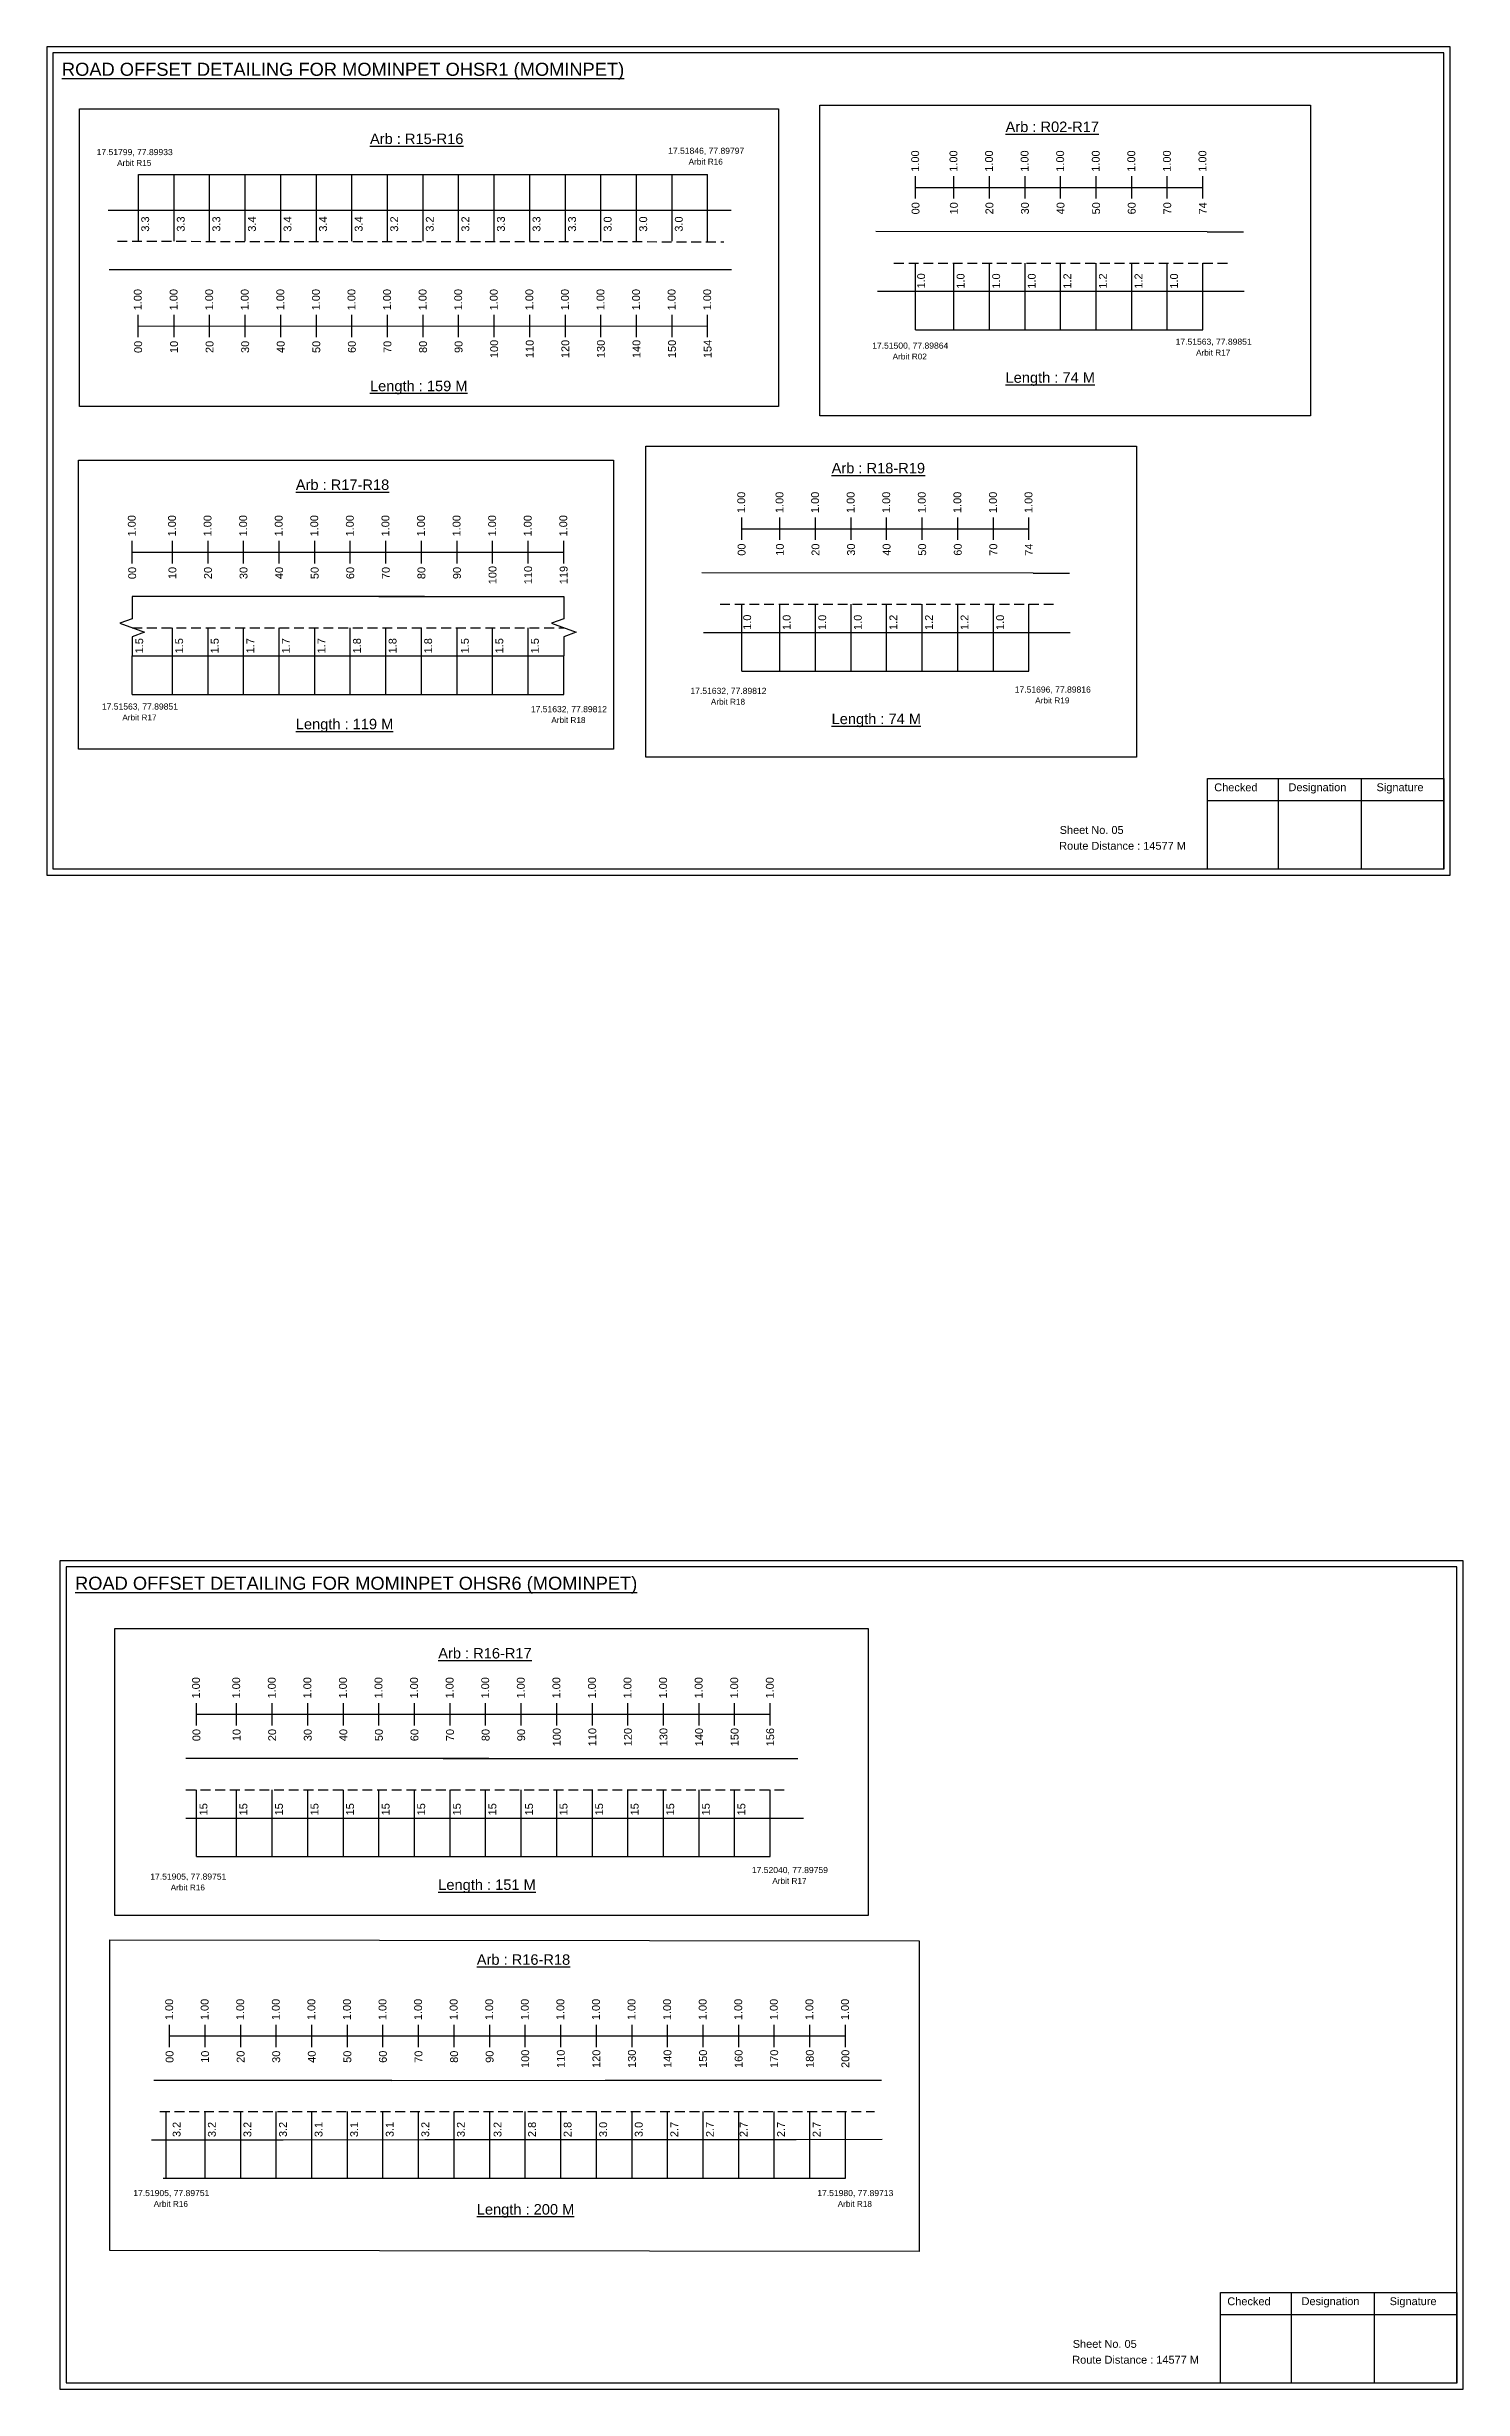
# Model space of a CAD drawing. Header units: inches. Extents: x 777 to 9331, y 1229 to 5049.
# Drawn here: x 5933 to 6475, y 1338 to 2234 of the extents above; entities that cross this region are included whole.
import ezdxf

# ---------------------------------------------------------------- set-up
doc = ezdxf.new("R2010")
doc.units = ezdxf.units.IN
doc.header["$MEASUREMENT"] = 0
doc.linetypes.add('DASHED2', pattern=[0.375, 0.25, -0.125])
doc.layers.add('PDF_Geometry', color=7, linetype='Continuous')
doc.layers.add('PDF_Text', color=5, linetype='Continuous')
doc.styles.add('PDF Arial', font='arial.ttf')
doc.styles.get("Standard").update_dxf_attribs({"font": 'arial.ttf'})

msp = doc.modelspace()

# ---------------------------------------------------------------- linework, layer by layer
at = {"color": 5}
for p, q in [((5968.49, 2184.89), (6186.09, 2184.89)), ((6265.6, 2125.5), (6375.43, 2125.5)), ((6199.1, 1995), (6308.93, 1995)), ((5966.1, 1986.06), (6131.07, 1986.06)), ((5990.66, 1541.77), (6210.02, 1541.77)), ((5977.89, 1418.77), (6238.77, 1418.77))]:
    msp.add_line(p, q, dxfattribs=at)
for p, q in [((5968.49, 2159.35), (5968.49, 2184.89)), ((5982.09, 2159.35), (5982.09, 2184.89)), ((5995.69, 2159.35), (5995.69, 2184.89)), ((6009.29, 2159.35), (6009.29, 2184.89)), ((6022.89, 2159.35), (6022.89, 2184.89)), ((6036.49, 2159.35), (6036.49, 2184.89)), ((6050.09, 2159.35), (6050.09, 2184.89)), ((6063.69, 2159.35), (6063.69, 2184.89)), ((6077.29, 2159.35), (6077.29, 2184.89)), ((6090.89, 2159.35), (6090.89, 2184.89)), ((6104.49, 2159.35), (6104.49, 2184.89)), ((6118.09, 2159.35), (6118.09, 2184.89)), ((6131.69, 2159.35), (6131.69, 2184.89)), ((6145.29, 2159.35), (6145.29, 2184.89)), ((6158.89, 2159.35), (6158.89, 2184.89)), ((6172.49, 2159.35), (6172.49, 2184.89)), ((6186.09, 2159.35), (6186.09, 2184.89)), ((5956.95, 2171.24), (6195.03, 2171.24)), ((6377.03, 2162.92), (6250.42, 2163.1)), ((6377.03, 2162.92), (6390.98, 2162.92)), ((6265.6, 2125.5), (6265.6, 2151.04)), ((6280.23, 2125.5), (6280.23, 2151.04)), ((6293.83, 2125.5), (6293.83, 2151.04)), ((6307.43, 2125.5), (6307.43, 2151.04)), ((6321.03, 2125.5), (6321.03, 2151.04)), ((6334.63, 2125.5), (6334.63, 2151.04)), ((6348.23, 2125.5), (6348.23, 2151.04)), ((6361.83, 2125.5), (6361.83, 2151.04)), ((6375.43, 2125.5), (6375.43, 2151.04)), ((5957.34, 2148.55), (6195.19, 2148.52)), ((6251.05, 2140.24), (6377.03, 2140.24)), ((6377.03, 2140.24), (6391.23, 2140.24)), ((6310.53, 2032.42), (6183.92, 2032.6)), ((6310.53, 2032.42), (6324.48, 2032.42)), ((6077.87, 2023.48), (5966.1, 2023.48)), ((6060.4, 2023.48), (6131.07, 2023.48)), ((6199.1, 1995), (6199.1, 2020.54)), ((6213.73, 1995), (6213.73, 2020.54)), ((6227.33, 1995), (6227.33, 2020.54)), ((6240.93, 1995), (6240.93, 2020.54)), ((6254.53, 1995), (6254.53, 2020.54)), ((6268.13, 1995), (6268.13, 2020.54)), ((6281.73, 1995), (6281.73, 2020.54)), ((6295.33, 1995), (6295.33, 2020.54)), ((6308.93, 1995), (6308.93, 2020.54)), ((5981.47, 1986.06), (5981.47, 2011.59)), ((5995.07, 1986.06), (5995.07, 2011.59)), ((6008.67, 1986.06), (6008.67, 2011.59)), ((6022.27, 1986.06), (6022.27, 2011.59)), ((6035.87, 1986.06), (6035.87, 2011.59)), ((6049.47, 1986.06), (6049.47, 2011.59)), ((6063.07, 1986.06), (6063.07, 2011.59)), ((6076.67, 1986.06), (6076.67, 2011.59)), ((6090.27, 1986.06), (6090.27, 2011.59)), ((6103.87, 1986.06), (6103.87, 2011.59)), ((6117.47, 1986.06), (6117.47, 2011.59)), ((6184.55, 2009.74), (6310.53, 2009.74)), ((6310.53, 2009.74), (6324.73, 2009.74)), ((5966.1, 2000.79), (6131.07, 2000.79)), ((5966.1, 1986.06), (5966.1, 2000.79)), ((6131.07, 1986.06), (6131.07, 2000.79)), ((6102.43, 1579.19), (5986.59, 1579.19)), ((6084.95, 1579.19), (6220.58, 1579.19)), ((5990.66, 1541.77), (5990.66, 1567.3)), ((6006.02, 1541.77), (6006.02, 1567.3)), ((6019.62, 1541.77), (6019.62, 1567.3)), ((6033.22, 1541.77), (6033.22, 1567.3)), ((6046.82, 1541.77), (6046.82, 1567.3)), ((6060.42, 1541.77), (6060.42, 1567.3)), ((6074.02, 1541.77), (6074.02, 1567.3)), ((6087.62, 1541.77), (6087.62, 1567.3)), ((6101.22, 1541.77), (6101.22, 1567.3)), ((6114.82, 1541.77), (6114.82, 1567.3)), ((6128.42, 1541.77), (6128.42, 1567.3)), ((6142.02, 1541.77), (6142.02, 1567.3)), ((6155.62, 1541.77), (6155.62, 1567.3)), ((6169.22, 1541.77), (6169.22, 1567.3)), ((6182.82, 1541.77), (6182.82, 1567.3)), ((6196.42, 1541.77), (6196.42, 1567.3)), ((6210.02, 1541.77), (6210.02, 1567.3)), ((5986.59, 1556.5), (6222.68, 1556.5)), ((6065.33, 1456.19), (5974.39, 1456.15)), ((6065.33, 1456.19), (6146.9, 1456.27)), ((6146.9, 1456.27), (6252.5, 1456.31)), ((5979.08, 1418.77), (5979.08, 1444.31)), ((5993.97, 1418.77), (5993.97, 1444.31)), ((6007.57, 1418.77), (6007.57, 1444.31)), ((6021.17, 1418.77), (6021.17, 1444.31)), ((6034.77, 1418.77), (6034.77, 1444.31)), ((6048.37, 1418.77), (6048.37, 1444.31)), ((6061.97, 1418.77), (6061.97, 1444.31)), ((6075.57, 1418.77), (6075.57, 1444.31)), ((6089.17, 1418.77), (6089.17, 1444.31)), ((6102.77, 1418.77), (6102.77, 1444.31)), ((6116.37, 1418.77), (6116.37, 1444.31)), ((6129.97, 1418.77), (6129.97, 1444.31)), ((6143.57, 1418.77), (6143.57, 1444.31)), ((6157.17, 1418.77), (6157.17, 1444.31)), ((6170.77, 1418.77), (6170.77, 1444.31)), ((6184.37, 1418.77), (6184.37, 1444.31)), ((6197.97, 1418.77), (6197.97, 1444.31)), ((6211.57, 1418.77), (6211.57, 1444.31)), ((6225.17, 1418.77), (6225.17, 1444.31)), ((6238.77, 1418.77), (6238.77, 1444.31)), ((5973.52, 1433.51), (6023.79, 1433.51)), ((6020.24, 1433.51), (6078, 1433.54)), ((6078, 1433.54), (6146.9, 1433.58)), ((6146.9, 1433.58), (6219.94, 1433.63)), ((6219.94, 1433.63), (6252.81, 1433.67))]:
    msp.add_line(p, q)
at = {"color": 217, "true_color": 0x93278f}
for p, q in [((6265.6, 2175.65), (6265.6, 2184.2)), ((6265.6, 2179.93), (6375.43, 2179.93)), ((6280.23, 2175.65), (6280.23, 2184.2)), ((6293.83, 2175.65), (6293.83, 2184.2)), ((6307.43, 2175.65), (6307.43, 2184.2)), ((6321.03, 2175.65), (6321.03, 2184.2)), ((6334.63, 2175.65), (6334.63, 2184.2)), ((6348.23, 2175.65), (6348.23, 2184.2)), ((6361.83, 2175.65), (6361.83, 2184.2)), ((6375.43, 2175.65), (6375.43, 2184.2)), ((5968.39, 2122.65), (5968.39, 2131.21)), ((5968.49, 2126.92), (6186.09, 2126.97)), ((5982.09, 2122.65), (5982.09, 2131.21)), ((5995.69, 2122.65), (5995.69, 2131.21)), ((6009.29, 2122.65), (6009.29, 2131.21)), ((6022.89, 2122.65), (6022.89, 2131.21)), ((6036.49, 2122.65), (6036.49, 2131.21)), ((6050.09, 2122.65), (6050.09, 2131.21)), ((6063.69, 2122.65), (6063.69, 2131.21)), ((6077.29, 2122.65), (6077.29, 2131.21)), ((6090.89, 2122.65), (6090.89, 2131.21)), ((6104.49, 2122.65), (6104.49, 2131.21)), ((6118.09, 2122.65), (6118.09, 2131.21)), ((6131.69, 2122.65), (6131.69, 2131.21)), ((6145.29, 2122.65), (6145.29, 2131.21)), ((6158.89, 2122.65), (6158.89, 2131.21)), ((6172.49, 2122.65), (6172.49, 2131.21)), ((6186.09, 2122.65), (6186.09, 2131.21)), ((6199.1, 2045.15), (6199.1, 2053.7)), ((6213.73, 2045.15), (6213.73, 2053.7)), ((6227.33, 2045.15), (6227.33, 2053.7)), ((6240.93, 2045.15), (6240.93, 2053.7)), ((6254.53, 2045.15), (6254.53, 2053.7)), ((6268.13, 2045.15), (6268.13, 2053.7)), ((6281.73, 2045.15), (6281.73, 2053.7)), ((6295.33, 2045.15), (6295.33, 2053.7)), ((6308.93, 2045.15), (6308.93, 2053.7)), ((5966.1, 2036.2), (5966.1, 2044.76)), ((5981.47, 2036.2), (5981.47, 2044.76)), ((5995.07, 2036.2), (5995.07, 2044.76)), ((6008.67, 2036.2), (6008.67, 2044.76)), ((6022.27, 2036.2), (6022.27, 2044.76)), ((6035.87, 2036.2), (6035.87, 2044.76)), ((6049.47, 2036.2), (6049.47, 2044.76)), ((6063.07, 2036.2), (6063.07, 2044.76)), ((6076.67, 2036.2), (6076.67, 2044.76)), ((6090.27, 2036.2), (6090.27, 2044.76)), ((6103.87, 2036.2), (6103.87, 2044.76)), ((6117.47, 2036.2), (6117.47, 2044.76)), ((6131.07, 2036.2), (6131.07, 2044.76)), ((6199.1, 2049.43), (6308.93, 2049.43)), ((5966.1, 2040.47), (6131.07, 2040.47)), ((5990.66, 1591.91), (5990.66, 1600.47)), ((5990.66, 1596.18), (6210.02, 1596.18)), ((6006.02, 1591.91), (6006.02, 1600.47)), ((6019.62, 1591.91), (6019.62, 1600.47)), ((6033.22, 1591.91), (6033.22, 1600.47)), ((6046.82, 1591.91), (6046.82, 1600.47)), ((6060.42, 1591.91), (6060.42, 1600.47)), ((6074.02, 1591.91), (6074.02, 1600.47)), ((6087.62, 1591.91), (6087.62, 1600.47)), ((6101.22, 1591.91), (6101.22, 1600.47)), ((6114.82, 1591.91), (6114.82, 1600.47)), ((6128.42, 1591.91), (6128.42, 1600.47)), ((6142.02, 1591.91), (6142.02, 1600.47)), ((6155.62, 1591.91), (6155.62, 1600.47)), ((6169.22, 1591.91), (6169.22, 1600.47)), ((6182.82, 1591.91), (6182.82, 1600.47)), ((6196.42, 1591.91), (6196.42, 1600.47)), ((6210.02, 1591.91), (6210.02, 1600.47)), ((5980.4, 1468.92), (5980.4, 1477.47)), ((5980.4, 1473.19), (6238.77, 1473.19)), ((5993.97, 1468.92), (5993.97, 1477.47)), ((6007.57, 1468.92), (6007.57, 1477.47)), ((6021.17, 1468.92), (6021.17, 1477.47)), ((6034.77, 1468.92), (6034.77, 1477.47)), ((6048.37, 1468.92), (6048.37, 1477.47)), ((6061.97, 1468.92), (6061.97, 1477.47)), ((6075.57, 1468.92), (6075.57, 1477.47)), ((6089.17, 1468.92), (6089.17, 1477.47)), ((6102.77, 1468.92), (6102.77, 1477.47)), ((6116.37, 1468.92), (6116.37, 1477.47)), ((6129.97, 1468.92), (6129.97, 1477.47)), ((6143.57, 1468.92), (6143.57, 1477.47)), ((6157.17, 1468.92), (6157.17, 1477.47)), ((6170.77, 1468.92), (6170.77, 1477.47)), ((6184.37, 1468.92), (6184.37, 1477.47)), ((6197.97, 1468.92), (6197.97, 1477.47)), ((6211.57, 1468.92), (6211.57, 1477.47)), ((6225.17, 1468.92), (6225.17, 1477.47)), ((6238.77, 1468.92), (6238.77, 1477.47))]:
    msp.add_line(p, q, dxfattribs=at)
at = {"linetype": 'DASHED2', "ltscale": 15}
for p, q in [((5960.45, 2159.35), (6192.33, 2159.18)), ((6257.32, 2151.04), (6386, 2151.04)), ((6190.82, 2020.54), (6319.5, 2020.54)), ((5966.1, 2011.59), (6131.07, 2011.59)), ((5986.59, 1567.3), (6217.01, 1567.3)), ((5976.68, 1444.31), (6249.83, 1444.31))]:
    msp.add_line(p, q, dxfattribs=at)
for points in [[(5946, 2210.05), (6213.12, 2210.05), (6213.12, 2096.13), (5946, 2096.13)], [(6229, 2211.45), (6416.56, 2211.45), (6416.56, 2092.63), (6229, 2092.63)], [(6162.5, 2080.95), (6350.06, 2080.95), (6350.06, 1962.13), (6162.5, 1962.13)], [(5945.5, 2075.62), (6150.06, 2075.62), (6150.06, 1965.13), (5945.5, 1965.13)], [(5959.5, 1628.9), (6247.43, 1628.9), (6247.43, 1519.28), (5959.5, 1519.28)], [(5957.5, 1509.96), (6267, 1509.6), (6267, 1390.78), (5957.5, 1391.13)]]:
    msp.add_lwpolyline(points, close=True)
at = {"linetype": 'Continuous'}
for points in [[(5966.1, 2023.48), (5966.1, 2015.05), (5961.36, 2013.32), (5970.84, 2009.87), (5966.1, 2008.14), (5966.1, 2000.79)], [(6131.07, 2023.48), (6131.07, 2015.05), (6126.33, 2013.32), (6135.81, 2009.87), (6131.07, 2008.14), (6131.07, 2000.79)]]:
    msp.add_lwpolyline(points, dxfattribs=at)
at = {"layer": 'PDF_Geometry'}
for points in [[(5933.46, 2233.69), (5933.46, 1916.98), (6469.93, 1916.98), (6469.93, 2233.69)], [(5935.78, 2231.36), (5935.78, 1919.4), (6467.51, 1919.4), (6467.51, 2231.36)], [(5938.46, 1654.84), (5938.46, 1338.13), (6474.93, 1338.13), (6474.93, 1654.84)], [(5940.78, 1652.51), (5940.78, 1340.55), (6472.51, 1340.55), (6472.51, 1652.51)]]:
    msp.add_lwpolyline(points, close=True, dxfattribs=at)
at = {"layer": 'PDF_Geometry', "color": 242, "true_color": 0xcc1f26}
for points in [[(6467.51, 1919.3), (6377.17, 1919.3), (6377.17, 1953.91), (6467.51, 1953.91)], [(6472.51, 1340.45), (6382.17, 1340.45), (6382.17, 1375.07), (6472.51, 1375.07)]]:
    msp.add_lwpolyline(points, close=True, dxfattribs=at)
for points in [[(6404.15, 1953.91), (6404.15, 1919.3)], [(6435.88, 1953.91), (6435.88, 1919.3)], [(6377.17, 1945.54), (6467.51, 1945.54)], [(6409.15, 1375.07), (6409.15, 1340.45)], [(6440.88, 1375.07), (6440.88, 1340.45)], [(6382.17, 1366.69), (6472.51, 1366.69)]]:
    msp.add_lwpolyline(points, dxfattribs=at)

# ---------------------------------------------------------------- texts
at = {"color": 242, "true_color": 0xcd2027}
for s, height, p in [('%%UROAD OFFSET DETAILING FOR MOMINPET OHSR1 (MOMINPET)', 5, (5939.23, 2222.61)), ('%%UArb : R02-R17', 4, (6299.99, 2201.12)), ('%%UArb : R15-R16', 4, (6057, 2196.53)), ('%%ULength : 159 M', 4, (6057, 2102.03)), ('%%ULength : 74 M', 4, (6299.99, 2105.25)), ('%%UArb : R18-R19', 4, (6233.49, 2070.62)), ('%%UArb : R17-R18', 4, (6028.64, 2064.27)), ('%%ULength : 119 M', 4, (6028.64, 1972.77)), ('%%ULength : 74 M', 4, (6233.49, 1974.75)), ('%%UROAD OFFSET DETAILING FOR MOMINPET OHSR6 (MOMINPET)', 5, (5944.23, 1643.77)), ('%%UArb : R16-R17', 4, (6083.1, 1617.49)), ('%%ULength : 151 M', 4, (6083.1, 1528.99)), ('%%UArb : R16-R18', 4, (6097.83, 1500.38)), ('%%ULength : 200 M', 4, (6097.83, 1404.88))]:
    msp.add_text(s, height=height, dxfattribs=at).set_placement(p)
at = {"color": 5}
for s, height, p in [('17.51799, 77.89933', 2.34, (5952.5, 2192.29)), ('17.51846, 77.89797', 2.34, (6171, 2192.79)), ('Arbit R15', 2.246, (5960.32, 2188.17)), ('Arbit R16', 2.246, (6178.82, 2188.67)), ('17.51500, 77.89864', 2.34, (6249, 2118.29)), ('Arbit R02', 2.246, (6256.82, 2114.17)), ('17.51563, 77.89851', 2.34, (6365, 2119.79)), ('Arbit R17', 2.246, (6372.82, 2115.67)), ('17.51632, 77.89812', 2.34, (6179.5, 1986.29)), ('17.51696, 77.89816', 2.34, (6303.5, 1986.79)), ('17.51563, 77.89851', 2.34, (5954.5, 1980.29)), ('17.51632, 77.89812', 2.34, (6118.5, 1979.29)), ('Arbit R18', 2.246, (6187.32, 1982.17)), ('Arbit R19', 2.246, (6311.32, 1982.67)), ('Arbit R17', 2.246, (5962.32, 1976.17)), ('Arbit R18', 2.246, (6126.32, 1975.17)), ('17.51905, 77.89751', 2.34, (5973, 1532.94)), ('17.52040, 77.89759', 2.34, (6203, 1535.44)), ('Arbit R17', 2.246, (6210.82, 1531.32)), ('Arbit R16', 2.246, (5980.82, 1528.82)), ('17.51905, 77.89751', 2.34, (5966.5, 1411.94)), ('Arbit R16', 2.246, (5974.32, 1407.82)), ('17.51980, 77.89713', 2.34, (6228, 1411.94)), ('Arbit R18', 2.246, (6235.82, 1407.82))]:
    msp.add_text(s, height=height, dxfattribs=at).set_placement(p)
at = {"color": 217, "true_color": 0x93278f}
for s, p in [('1.00', (6266.93, 2185.94)), ('1.00', (6281.56, 2185.94)), ('1.00', (6295.16, 2185.94)), ('1.00', (6308.76, 2185.94)), ('1.00', (6322.36, 2185.94)), ('1.00', (6335.96, 2185.94)), ('1.00', (6349.56, 2185.94)), ('1.00', (6363.16, 2185.94)), ('1.00', (6376.76, 2185.94)), ('00', (6267.08, 2169.62)), ('10', (6281.71, 2169.62)), ('20', (6295.31, 2169.62)), ('30', (6308.91, 2169.62)), ('40', (6322.51, 2169.62)), ('50', (6336.11, 2169.62)), ('60', (6349.71, 2169.62)), ('70', (6363.31, 2169.62)), ('74', (6376.91, 2169.62)), ('1.00', (5969.71, 2132.95)), ('1.00', (5983.42, 2132.95)), ('1.00', (5997.02, 2132.95)), ('1.00', (6010.62, 2132.95)), ('1.00', (6024.22, 2132.95)), ('1.00', (6037.82, 2132.95)), ('1.00', (6051.42, 2132.95)), ('1.00', (6065.02, 2132.95)), ('1.00', (6078.62, 2132.95)), ('1.00', (6092.22, 2132.95)), ('1.00', (6105.82, 2132.95)), ('1.00', (6119.42, 2132.95)), ('1.00', (6133.02, 2132.95)), ('1.00', (6146.62, 2132.95)), ('1.00', (6160.22, 2132.95)), ('1.00', (6173.82, 2132.95)), ('1.00', (6187.42, 2132.95)), ('00', (5969.86, 2116.63)), ('10', (5983.57, 2116.63)), ('20', (5997.17, 2116.63)), ('30', (6010.77, 2116.63)), ('40', (6024.37, 2116.63)), ('50', (6037.97, 2116.63)), ('60', (6051.57, 2116.63)), ('70', (6065.17, 2116.63)), ('80', (6078.77, 2116.63)), ('90', (6092.37, 2116.63)), ('100', (6105.97, 2114.68)), ('110', (6119.57, 2114.68)), ('120', (6133.17, 2114.68)), ('130', (6146.77, 2114.68)), ('140', (6160.37, 2114.68)), ('150', (6173.97, 2114.68)), ('154', (6187.57, 2114.68)), ('1.00', (6200.43, 2055.44)), ('1.00', (6215.06, 2055.44)), ('1.00', (6228.66, 2055.44)), ('1.00', (6242.26, 2055.44)), ('1.00', (6255.86, 2055.44)), ('1.00', (6269.46, 2055.44)), ('1.00', (6283.06, 2055.44)), ('1.00', (6296.66, 2055.44)), ('1.00', (6310.26, 2055.44)), ('1.00', (5967.43, 2046.5)), ('1.00', (5982.8, 2046.5)), ('1.00', (5996.4, 2046.5)), ('1.00', (6010, 2046.5)), ('1.00', (6023.6, 2046.5)), ('1.00', (6037.2, 2046.5)), ('1.00', (6050.8, 2046.5)), ('1.00', (6064.4, 2046.5)), ('1.00', (6078, 2046.5)), ('1.00', (6091.6, 2046.5)), ('1.00', (6105.2, 2046.5)), ('1.00', (6118.8, 2046.5)), ('1.00', (6132.4, 2046.5)), ('00', (6200.58, 2039.12)), ('10', (6215.21, 2039.12)), ('20', (6228.81, 2039.12)), ('30', (6242.41, 2039.12)), ('40', (6256.01, 2039.12)), ('50', (6269.61, 2039.12)), ('60', (6283.21, 2039.12)), ('70', (6296.81, 2039.12)), ('74', (6310.41, 2039.12)), ('00', (5967.58, 2030.18)), ('10', (5982.95, 2030.18)), ('20', (5996.55, 2030.18)), ('30', (6010.15, 2030.18)), ('40', (6023.75, 2030.18)), ('50', (6037.35, 2030.18)), ('60', (6050.95, 2030.18)), ('70', (6064.55, 2030.18)), ('80', (6078.15, 2030.18)), ('90', (6091.75, 2030.18)), ('100', (6105.35, 2028.22)), ('110', (6118.95, 2028.22)), ('119', (6132.55, 2028.22)), ('1.00', (5991.98, 1602.2)), ('1.00', (6007.35, 1602.2)), ('1.00', (6020.95, 1602.2)), ('1.00', (6034.55, 1602.2)), ('1.00', (6048.15, 1602.2)), ('1.00', (6061.75, 1602.2)), ('1.00', (6075.35, 1602.2)), ('1.00', (6088.95, 1602.2)), ('1.00', (6102.55, 1602.2)), ('1.00', (6116.15, 1602.2)), ('1.00', (6129.75, 1602.2)), ('1.00', (6143.35, 1602.2)), ('1.00', (6156.95, 1602.2)), ('1.00', (6170.55, 1602.2)), ('1.00', (6184.15, 1602.2)), ('1.00', (6197.75, 1602.2)), ('1.00', (6211.35, 1602.2)), ('00', (5992.13, 1585.88)), ('10', (6007.5, 1585.88)), ('20', (6021.1, 1585.88)), ('30', (6034.7, 1585.88)), ('40', (6048.3, 1585.88)), ('50', (6061.9, 1585.88)), ('60', (6075.5, 1585.88)), ('70', (6089.1, 1585.88)), ('80', (6102.7, 1585.88)), ('90', (6116.3, 1585.88)), ('100', (6129.9, 1583.93)), ('110', (6143.5, 1583.93)), ('120', (6157.1, 1583.93)), ('130', (6170.7, 1583.93)), ('140', (6184.3, 1583.93)), ('150', (6197.9, 1583.93)), ('156', (6211.5, 1583.93)), ('1.00', (5981.73, 1479.21)), ('1.00', (5995.29, 1479.21)), ('1.00', (6008.89, 1479.21)), ('1.00', (6022.49, 1479.21)), ('1.00', (6036.09, 1479.21)), ('1.00', (6049.69, 1479.21)), ('1.00', (6063.29, 1479.21)), ('1.00', (6076.89, 1479.21)), ('1.00', (6090.49, 1479.21)), ('1.00', (6104.09, 1479.21)), ('1.00', (6117.69, 1479.21)), ('1.00', (6131.29, 1479.21)), ('1.00', (6144.89, 1479.21)), ('1.00', (6158.49, 1479.21)), ('1.00', (6172.09, 1479.21)), ('1.00', (6185.69, 1479.21)), ('1.00', (6199.29, 1479.21)), ('1.00', (6212.89, 1479.21)), ('1.00', (6226.49, 1479.21)), ('1.00', (6240.09, 1479.21)), ('00', (5981.88, 1462.89)), ('10', (5995.44, 1462.89)), ('20', (6009.04, 1462.89)), ('30', (6022.64, 1462.89)), ('40', (6036.24, 1462.89)), ('50', (6049.84, 1462.89)), ('60', (6063.44, 1462.89)), ('70', (6077.04, 1462.89)), ('80', (6090.64, 1462.89)), ('90', (6104.24, 1462.89)), ('100', (6117.84, 1460.94)), ('110', (6131.44, 1460.94)), ('120', (6145.04, 1460.94)), ('130', (6158.64, 1460.94)), ('140', (6172.24, 1460.94)), ('150', (6185.84, 1460.94)), ('160', (6199.44, 1460.94)), ('170', (6213.04, 1460.94)), ('180', (6226.64, 1460.94)), ('200', (6240.24, 1460.94))]:
    msp.add_text(s, height=3, rotation=90, dxfattribs=at).set_placement(p)
for s, p in [('3.3', (5972.56, 2163.03)), ('3.3', (5986.16, 2163.03)), ('3.3', (5999.76, 2163.03)), ('3.4', (6013.36, 2163.03)), ('3.4', (6026.96, 2163.03)), ('3.4', (6040.56, 2163.03)), ('3.4', (6054.16, 2163.03)), ('3.2', (6067.76, 2163.03)), ('3.2', (6081.36, 2163.03)), ('3.2', (6094.96, 2163.03)), ('3.3', (6108.56, 2163.03)), ('3.3', (6122.16, 2163.03)), ('3.3', (6135.76, 2163.03)), ('3.0', (6149.36, 2163.03)), ('3.0', (6162.96, 2163.03)), ('3.0', (6176.56, 2163.03)), ('1.0', (6269.2, 2141.29)), ('1.0', (6284.3, 2141.24)), ('1.0', (6297.9, 2141.24)), ('1.0', (6311.5, 2141.24)), ('1.2', (6325.1, 2141.24)), ('1.2', (6338.7, 2141.24)), ('1.2', (6352.3, 2141.24)), ('1.0', (6365.9, 2141.24)), ('1.0', (6202.7, 2010.79)), ('1.0', (6217.8, 2010.74)), ('1.0', (6231.4, 2010.74)), ('1.0', (6245, 2010.74)), ('1.2', (6258.6, 2010.74)), ('1.2', (6272.2, 2010.74)), ('1.2', (6285.8, 2010.74)), ('1.0', (6299.4, 2010.74)), ('1.5', (5970.28, 2001.79)), ('1.5', (5985.54, 2001.79)), ('1.5', (5999.14, 2001.79)), ('1.7', (6012.74, 2001.79)), ('1.7', (6026.34, 2001.79)), ('1.7', (6039.94, 2001.79)), ('1.8', (6053.54, 2001.79)), ('1.8', (6067.14, 2001.79)), ('1.8', (6080.74, 2001.79)), ('1.5', (6094.77, 2001.79)), ('1.5', (6107.94, 2001.79)), ('1.5', (6121.54, 2001.79)), ('15', (5994.83, 1557.5)), ('15', (6010.09, 1557.5)), ('15', (6023.69, 1557.5)), ('15', (6037.29, 1557.5)), ('15', (6050.89, 1557.5)), ('15', (6064.49, 1557.5)), ('15', (6078.09, 1557.5)), ('15', (6091.69, 1557.5)), ('15', (6105.29, 1557.5)), ('15', (6119.32, 1557.5)), ('15', (6132.49, 1557.5)), ('15', (6146.09, 1557.5)), ('15', (6159.69, 1557.5)), ('15', (6173.29, 1557.5)), ('15', (6186.89, 1557.5)), ('15', (6200.49, 1557.5)), ('3.2', (5984.58, 1434.51)), ('3.2', (5998.04, 1434.51)), ('3.2', (6011.64, 1434.51)), ('3.2', (6025.24, 1434.51)), ('3.1', (6038.84, 1434.51)), ('3.1', (6052.44, 1434.51)), ('3.1', (6066.04, 1434.51)), ('3.2', (6079.64, 1434.51)), ('3.2', (6093.24, 1434.51)), ('3.2', (6107.26, 1434.51)), ('2.8', (6120.44, 1434.51)), ('2.8', (6134.04, 1434.51)), ('3.0', (6147.64, 1434.51)), ('3.0', (6161.24, 1434.51)), ('2.7', (6174.84, 1434.51)), ('2.7', (6188.44, 1434.51)), ('2.7', (6201.35, 1434.51)), ('2.7', (6215.64, 1434.51)), ('2.7', (6229.24, 1434.51))]:
    msp.add_text(s, height=3, rotation=90).set_placement(p)
for s, p in [('Sheet No. 05', (6320.67, 1932.77)), ('Route Distance : 14577 M', (6320.48, 1926.72)), ('Sheet No. 05', (6325.67, 1353.93)), ('Route Distance : 14577 M', (6325.48, 1347.88))]:
    msp.add_text(s, height=3).set_placement(p)
at = {"layer": 'PDF_Text', "color": 7, "attachment_point": 7, "style": 'PDF Arial'}
for s, insert, char_height in [('Checked', (6379.77, 1949.02), 3.001), ('Designation', (6408.15, 1948.19), 3.0006), ('Signature', (6441.83, 1948.19), 3.001), ('Checked', (6384.77, 1370.18), 3.001), ('Designation', (6413.15, 1369.35), 3.0006), ('Signature', (6446.83, 1369.35), 3.001)]:
    msp.add_mtext(s, dxfattribs=dict(at, insert=insert, char_height=char_height))

doc.saveas('drawing.dxf')
